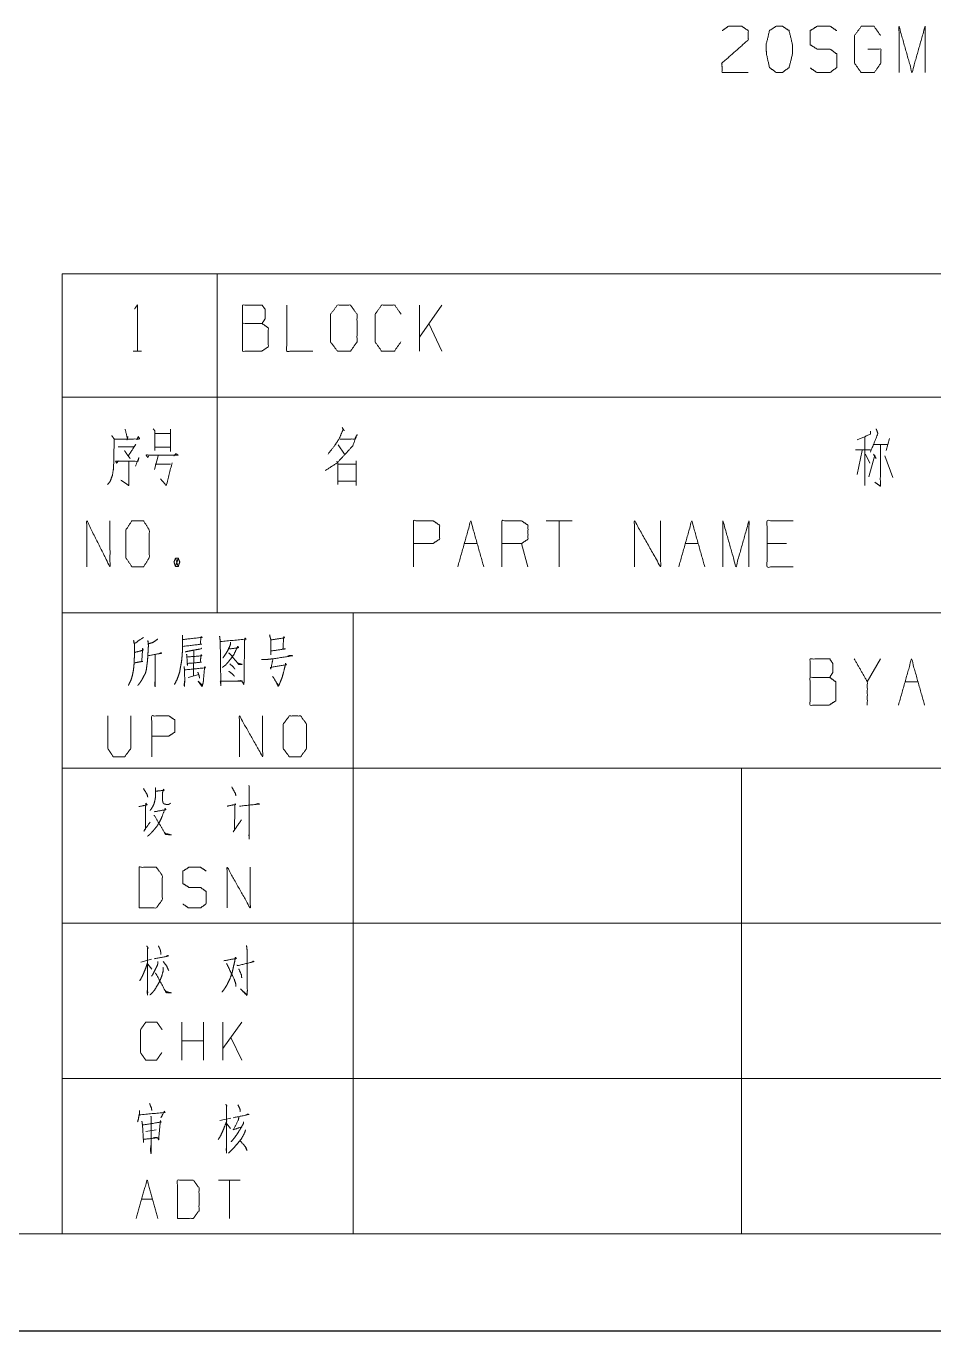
# Model space of a CAD drawing. Header units: millimetres. Extents: x 2210 to 79821, y -19430 to 2344.
# Drawn here: x 11244 to 11290.8, y 1492.8 to 1560 of the extents above; entities that cross this region are included whole.
import ezdxf

# ---------------------------------------------------------------- set-up
doc = ezdxf.new("R2010")
doc.units = ezdxf.units.MM
doc.layers.add('101', color=7, linetype='Continuous', true_color=0xffffff)

msp = doc.modelspace()

# ---------------------------------------------------------------- linework, layer by layer
msp.add_line((2209.782, 1492.822), (13049.157, 1492.822))
at = {"layer": '101', "color": 72, "linetype": 'Continuous', "lineweight": 18}
for p, q in [((11245.899, 1547.284), (11253.899, 1547.284)), ((11245.899, 1547.284), (11245.899, 1540.934)), ((11253.899, 1547.284), (11253.899, 1540.934)), ((11253.899, 1547.284), (11293.899, 1547.284)), ((11265.47, 1545.672), (11264.304, 1544.022)), ((11264.304, 1543.297), (11264.304, 1545.672)), ((11265.47, 1543.297), (11264.799, 1544.722)), ((11249.568, 1543.297), (11249.992, 1543.297)), ((11245.899, 1540.934), (11253.899, 1540.934)), ((11245.899, 1540.934), (11245.899, 1529.822)), ((11253.899, 1540.934), (11253.899, 1529.822)), ((11253.899, 1540.934), (11293.899, 1540.934)), ((11250.659, 1539.047), (11251.475, 1539.047)), ((11251.49, 1539.272), (11251.49, 1538.122)), ((11287.253, 1538.897), (11287.253, 1536.372)), ((11288.526, 1538.797), (11288.349, 1538.172)), ((11250.659, 1538.347), (11251.475, 1538.347)), ((11260.13, 1538.472), (11260.448, 1537.997)), ((11286.776, 1538.222), (11287.536, 1538.222)), ((11287.112, 1538.172), (11286.847, 1536.947)), ((11287.678, 1538.497), (11288.455, 1538.497)), ((11250.847, 1537.897), (11250.659, 1537.197)), ((11250.706, 1537.472), (11251.49, 1537.472)), ((11287.289, 1537.997), (11287.501, 1537.522)), ((11287.766, 1537.947), (11287.448, 1536.822)), ((11287.695, 1537.997), (11287.837, 1537.772)), ((11288.279, 1537.897), (11288.685, 1536.797)), ((11272.178, 1534.559), (11270.834, 1534.559)), ((11271.506, 1534.559), (11271.506, 1532.184)), ((11266.617, 1533.384), (11267.289, 1533.384)), ((11269.901, 1532.184), (11269.565, 1533.384)), ((11278, 1533.384), (11278.671, 1533.384)), ((11283.224, 1533.384), (11282.217, 1533.384)), ((11251.745, 1532.634), (11251.886, 1532.209)), ((11245.899, 1529.822), (11253.899, 1529.822)), ((11253.899, 1529.822), (11293.899, 1529.822)), ((11252.691, 1527.869), (11252.675, 1526.567)), ((11288.051, 1527.439), (11287.379, 1526.264)), ((11252.394, 1526.478), (11252.941, 1526.633)), ((11289.32, 1526.264), (11289.992, 1526.264)), ((11250.516, 1511.972), (11249.959, 1511.827)), ((11250.325, 1511.723), (11250.53, 1511.454)), ((11252.066, 1506.766), (11252.066, 1508.732)), ((11253.179, 1506.766), (11253.179, 1508.732)), ((11255.154, 1508.732), (11254.188, 1507.366)), ((11254.188, 1506.766), (11254.188, 1508.732)), ((11255.154, 1506.766), (11254.598, 1507.946)), ((11253.179, 1507.759), (11252.066, 1507.759)), ((11254.594, 1503.786), (11254.024, 1503.662)), ((11250.22, 1503.103), (11250.746, 1503.186)), ((11254.389, 1503.496), (11254.58, 1503.248)), ((11255.077, 1500.588), (11253.965, 1500.588)), ((11254.521, 1500.588), (11254.521, 1498.621)), ((11250, 1499.615), (11250.556, 1499.615))]:
    msp.add_line(p, q, dxfattribs=at)
at = {"layer": '101', "color": 133, "linetype": 'Continuous', "lineweight": 18}
for p, q in [((11245.899, 1529.822), (11425.899, 1529.822)), ((11245.899, 1529.822), (11245.899, 1497.822)), ((11260.899, 1529.822), (11260.899, 1497.822)), ((11245.899, 1521.822), (11425.899, 1521.822)), ((11280.899, 1521.822), (11280.899, 1497.822)), ((11245.899, 1513.822), (11295.899, 1513.822)), ((11245.899, 1505.822), (11295.899, 1505.822)), ((11035.899, 1497.822), (11425.899, 1497.822)), ((11245.899, 1497.822), (11425.899, 1497.822)), ((11010.899, 1492.822), (11430.899, 1492.822))]:
    msp.add_line(p, q, dxfattribs=at)
at = {"layer": '101', "color": 72, "linetype": 'Continuous', "lineweight": 18}
for points, knots in [([(11279.905, 1559.81), (11280.223, 1560.035), (11280.913, 1560.035), (11281.248, 1559.81), (11281.248, 1559.335), (11279.887, 1558.135), (11279.905, 1557.66), (11281.248, 1557.66)], [0, 0, 0.069691, 0.192979, 0.265274, 0.350227, 0.674741, 0.759752, 1, 1]), ([(11283.012, 1557.66), (11283.348, 1557.91), (11283.525, 1558.61), (11283.525, 1559.085), (11283.348, 1559.81), (11283.012, 1560.035), (11282.677, 1560.035), (11282.341, 1559.81), (11282.164, 1559.085), (11282.182, 1558.61), (11282.341, 1557.91), (11282.677, 1557.66), (11283.012, 1557.66)], [0, 0, 0.067527, 0.183972, 0.260584, 0.380942, 0.446141, 0.500308, 0.565504, 0.685864, 0.762529, 0.878309, 0.945834, 1, 1]), ([(11284.44, 1557.885), (11284.776, 1557.66), (11285.466, 1557.66), (11285.801, 1557.91), (11285.801, 1558.61), (11285.466, 1558.86), (11284.794, 1558.86), (11284.44, 1559.085), (11284.44, 1559.81), (11284.794, 1560.035), (11285.466, 1560.035), (11285.801, 1559.81)], [0, 0, 0.068036, 0.184054, 0.25452, 0.372335, 0.4428, 0.555843, 0.62637, 0.748393, 0.81892, 0.931964, 1, 1]), ([(11287.406, 1558.86), (11288.078, 1558.86), (11288.078, 1558.135), (11287.742, 1557.66), (11287.053, 1557.66), (11286.717, 1558.135), (11286.717, 1559.56), (11287.07, 1560.035), (11287.724, 1560.035), (11288.06, 1559.56)], [0, 0, 0.103295, 0.214796, 0.304262, 0.410275, 0.49974, 0.718896, 0.809956, 0.910534, 1, 1]), ([(11289.011, 1557.66), (11289.011, 1560.035), (11289.683, 1557.66), (11290.354, 1560.035), (11290.354, 1557.66)], [0, 0, 0.245192, 0.5, 0.754808, 1, 1]), ([(11249.638, 1545.472), (11249.78, 1545.672), (11249.78, 1543.297)], [0, 0, 0.093491, 1, 1]), ([(11255.198, 1544.722), (11255.198, 1545.672), (11256.205, 1545.672), (11256.364, 1545.447), (11256.364, 1544.972), (11256.205, 1544.722), (11255.198, 1544.722), (11255.198, 1543.297), (11256.188, 1543.297), (11256.524, 1543.522), (11256.524, 1544.497), (11256.205, 1544.722)], [0, 0, 0.115917, 0.238846, 0.272468, 0.330427, 0.366584, 0.489512, 0.663388, 0.78416, 0.833484, 0.952452, 1, 1]), ([(11257.474, 1545.672), (11257.474, 1543.297), (11258.818, 1543.297)], [0, 0, 0.638733, 1, 1]), ([(11260.087, 1543.297), (11260.758, 1543.297), (11261.094, 1543.772), (11261.094, 1545.197), (11260.758, 1545.672), (11260.087, 1545.672), (11259.733, 1545.197), (11259.733, 1543.772), (11260.087, 1543.297)], [0, 0, 0.102684, 0.191619, 0.409477, 0.498411, 0.601095, 0.691619, 0.909477, 1, 1]), ([(11263.353, 1543.772), (11263.017, 1543.297), (11262.363, 1543.297), (11262.027, 1543.772), (11262.027, 1545.197), (11262.363, 1545.672), (11263.035, 1545.672), (11263.371, 1545.197)], [0, 0, 0.11457, 0.243368, 0.357935, 0.638584, 0.753151, 0.88543, 1, 1]), ([(11248.462, 1538.947), (11248.588, 1538.772), (11248.556, 1537.272), (11248.493, 1536.897), (11248.384, 1536.597), (11248.242, 1536.422)], [0, 0, 0.081566, 0.649824, 0.793832, 0.914832, 1, 1]), ([(11248.603, 1538.772), (11249.905, 1538.772), (11249.827, 1538.897), (11249.749, 1538.722)], [0, 0, 0.79327, 0.883171, 1, 1]), ([(11249.152, 1539.272), (11249.262, 1538.822), (11249.294, 1538.897), (11249.246, 1538.722)], [0, 0, 0.638265, 0.750293, 1, 1]), ([(11250.596, 1539.297), (11250.675, 1539.197), (11250.675, 1538.172)], [0, 0, 0.110318, 1, 1]), ([(11260.218, 1538.772), (11260.978, 1538.772), (11261.102, 1538.997), (11260.872, 1538.422), (11260.448, 1537.947), (11260.042, 1537.522), (11259.458, 1537.147)], [0, 0, 0.213824, 0.286066, 0.460275, 0.639447, 0.80491, 1, 1]), ([(11260.325, 1539.372), (11260.431, 1539.197), (11260.378, 1539.272), (11260.183, 1538.797), (11259.953, 1538.447), (11259.6, 1537.997)], [0, 0, 0.113643, 0.164652, 0.449685, 0.682203, 1, 1]), ([(11287.536, 1539.172), (11287.536, 1539.022), (11286.847, 1538.722)], [0, 0, 0.166335, 1, 1]), ([(11287.837, 1539.297), (11287.925, 1539.047), (11287.536, 1538.097)], [0, 0, 0.205285, 1, 1]), ([(11248.792, 1538.372), (11249.607, 1538.372), (11249.701, 1538.497), (11249.309, 1537.897), (11249.403, 1537.772), (11249.121, 1538.172)], [0, 0, 0.349352, 0.41636, 0.723317, 0.790325, 1, 1]), ([(11288.049, 1538.497), (11288.049, 1536.347), (11287.766, 1536.547)], [0, 0, 0.861245, 1, 1]), ([(11248.807, 1537.647), (11248.713, 1537.522), (11248.666, 1537.622), (11249.811, 1537.622), (11249.858, 1537.822), (11249.686, 1537.372)], [0, 0, 0.074524, 0.127161, 0.67261, 0.770465, 1, 1]), ([(11249.341, 1537.647), (11249.341, 1536.372), (11248.933, 1536.647)], [0, 0, 0.721581, 1, 1]), ([(11250.361, 1537.897), (11250.314, 1537.822), (11250.22, 1537.947), (11251.867, 1537.947), (11251.773, 1538.022), (11251.663, 1537.897)], [0, 0, 0.040633, 0.112439, 0.86841, 0.923643, 1, 1]), ([(11251.569, 1537.547), (11251.271, 1536.372), (11250.973, 1536.722)], [0, 0, 0.725031, 1, 1]), ([(11260.059, 1537.622), (11260.112, 1537.547), (11260.112, 1536.422), (11260.112, 1536.597), (11261.049, 1536.597), (11261.049, 1536.372), (11261.049, 1537.647), (11261.049, 1537.472), (11260.148, 1537.472)], [0, 0, 0.018725, 0.248079, 0.283757, 0.474741, 0.520613, 0.780549, 0.816226, 1, 1]), ([(11247.178, 1532.184), (11247.178, 1534.559), (11248.371, 1532.184), (11248.371, 1534.559)], [0, 0, 0.320621, 0.679379, 1, 1]), ([(11249.501, 1532.184), (11250.097, 1532.184), (11250.395, 1532.659), (11250.395, 1534.084), (11250.097, 1534.559), (11249.501, 1534.559), (11249.187, 1534.084), (11249.187, 1532.659), (11249.501, 1532.184)], [0, 0, 0.094594, 0.183574, 0.409674, 0.498654, 0.593248, 0.683574, 0.909674, 1, 1]), ([(11264.005, 1532.184), (11264.005, 1534.559), (11265.012, 1534.559), (11265.348, 1534.334), (11265.348, 1533.609), (11264.995, 1533.384), (11264.005, 1533.384)], [0, 0, 0.401146, 0.571314, 0.639588, 0.762043, 0.832817, 1, 1]), ([(11268.558, 1532.184), (11268.558, 1534.559), (11269.565, 1534.559), (11269.901, 1534.334), (11269.901, 1533.609), (11269.565, 1533.384), (11268.558, 1533.384)], [0, 0, 0.400952, 0.571034, 0.639278, 0.761674, 0.829918, 1, 1]), ([(11275.387, 1532.184), (11275.387, 1534.559), (11276.731, 1532.184), (11276.731, 1534.559)], [0, 0, 0.317574, 0.682426, 1, 1]), ([(11279.94, 1532.184), (11279.94, 1534.559), (11280.612, 1532.184), (11281.283, 1534.559), (11281.283, 1532.184)], [0, 0, 0.245192, 0.5, 0.754808, 1, 1]), ([(11283.56, 1532.184), (11282.217, 1532.184), (11282.217, 1534.559), (11283.56, 1534.559)], [0, 0, 0.26539, 0.73461, 1, 1]), ([(11251.745, 1532.209), (11251.886, 1532.209), (11251.964, 1532.434), (11251.886, 1532.634), (11251.745, 1532.634), (11251.666, 1532.434), (11251.745, 1532.209), (11251.886, 1532.634)], [0, 0, 0.086283, 0.23189, 0.363169, 0.449452, 0.580731, 0.726338, 1, 1]), ([(11252.098, 1528.664), (11252.113, 1528.466), (11252.113, 1528.112), (11252.098, 1527.781), (11252.082, 1527.56), (11252.051, 1527.273), (11252.004, 1527.03), (11251.957, 1526.765), (11251.895, 1526.567), (11251.817, 1526.368), (11251.692, 1526.125)], [0, 0, 0.076501, 0.212087, 0.339339, 0.424292, 0.535104, 0.630036, 0.733301, 0.813244, 0.895184, 1, 1]), ([(11256.592, 1528.686), (11256.655, 1528.421), (11256.655, 1527.649), (11256.655, 1527.847), (11257.404, 1527.958), (11257.279, 1527.958), (11257.311, 1528.51), (11257.326, 1528.598), (11257.357, 1528.532), (11257.248, 1528.51), (11256.655, 1528.421)], [0, 0, 0.076615, 0.294118, 0.350048, 0.563217, 0.598361, 0.753969, 0.779212, 0.799823, 0.831203, 1, 1]), ([(11250.1, 1528.554), (11250.038, 1528.51), (11249.616, 1528.223), (11249.585, 1528.399), (11249.632, 1528.223), (11249.632, 1527.649), (11249.616, 1527.295), (11249.601, 1527.052), (11249.569, 1526.81), (11249.523, 1526.589), (11249.46, 1526.368), (11249.382, 1526.213), (11249.32, 1526.081)], [0, 0, 0.024363, 0.186803, 0.243942, 0.302154, 0.485023, 0.597668, 0.675195, 0.753199, 0.825098, 0.898191, 0.953346, 1, 1]), ([(11249.663, 1527.229), (11249.694, 1527.251), (11250.053, 1527.317), (11250.007, 1527.295), (11250.053, 1527.98), (11250.085, 1527.891), (11249.647, 1527.781)], [0, 0, 0.022681, 0.239273, 0.269981, 0.676983, 0.732557, 1, 1]), ([(11250.834, 1528.466), (11250.584, 1528.289), (11250.35, 1528.223), (11250.319, 1528.399), (11250.35, 1528.134), (11250.334, 1527.869), (11250.319, 1527.582), (11250.303, 1527.339), (11250.272, 1527.119), (11250.241, 1526.876), (11250.194, 1526.699), (11250.116, 1526.567), (11250.038, 1526.412), (11249.96, 1526.28), (11249.882, 1526.169), (11249.804, 1526.081)], [0, 0, 0.096323, 0.172941, 0.229419, 0.31342, 0.396988, 0.487497, 0.564126, 0.634338, 0.711439, 0.768976, 0.817389, 0.871907, 0.92032, 0.962889, 1, 1]), ([(11252.145, 1528.443), (11253.112, 1528.554), (11253.066, 1528.598), (11253.019, 1528.201), (11253.097, 1528.201), (11252.129, 1528.09)], [0, 0, 0.39108, 0.416924, 0.577585, 0.60892, 1, 1]), ([(11253.097, 1528.002), (11253.05, 1527.958), (11252.66, 1527.891), (11252.441, 1527.847), (11252.238, 1527.803)], [0, 0, 0.07226, 0.516589, 0.766867, 1, 1]), ([(11254.017, 1528.62), (11254.049, 1528.333), (11254.08, 1526.059), (11254.064, 1526.302), (11255.172, 1526.302), (11255.094, 1526.324), (11254.938, 1526.302)], [0, 0, 0.069512, 0.617083, 0.675676, 0.942511, 0.962039, 1, 1]), ([(11254.064, 1528.333), (11255.375, 1528.466), (11255.329, 1528.532), (11255.297, 1528.333), (11255.282, 1526.346), (11255.266, 1526.125), (11255.157, 1526.302)], [0, 0, 0.32813, 0.348326, 0.398409, 0.893176, 0.948286, 1, 1]), ([(11254.501, 1527.98), (11254.564, 1527.958), (11255.001, 1528.024), (11254.954, 1528.09), (11254.751, 1527.671), (11254.595, 1527.45), (11254.454, 1527.273), (11254.314, 1527.119), (11254.158, 1527.008)], [0, 0, 0.033928, 0.260451, 0.302015, 0.540804, 0.679359, 0.795007, 0.902031, 1, 1]), ([(11254.579, 1528.311), (11254.579, 1528.201), (11254.439, 1527.869), (11254.267, 1527.604), (11254.189, 1527.494)], [0, 0, 0.119857, 0.510439, 0.853216, 1, 1]), ([(11250.334, 1527.604), (11251.037, 1527.737), (11250.99, 1527.759), (11250.912, 1527.715)], [0, 0, 0.834819, 0.895271, 1, 1]), ([(11250.693, 1527.649), (11250.693, 1526.015), (11250.678, 1526.125), (11250.693, 1526.302)], [0, 0, 0.849785, 0.907773, 1, 1]), ([(11252.316, 1527.693), (11252.332, 1527.538), (11252.363, 1527.097), (11252.348, 1527.207), (11253.081, 1527.273), (11253.019, 1527.273), (11253.066, 1527.671), (11253.097, 1527.604), (11252.332, 1527.538)], [0, 0, 0.056492, 0.217482, 0.258029, 0.525926, 0.548635, 0.694164, 0.720796, 1, 1]), ([(11254.47, 1527.737), (11254.517, 1527.737), (11255.001, 1527.163), (11255.172, 1527.163), (11255.001, 1527.207), (11254.923, 1527.251)], [0, 0, 0.037884, 0.645156, 0.784053, 0.927468, 1, 1]), ([(11256.171, 1527.406), (11256.374, 1527.406), (11256.78, 1527.45), (11257.779, 1527.604), (11257.67, 1527.627), (11257.513, 1527.582)], [0, 0, 0.107045, 0.322389, 0.855631, 0.914429, 1, 1]), ([(11256.764, 1527.45), (11256.655, 1526.92), (11256.624, 1527.008), (11257.451, 1527.141), (11257.404, 1527.229), (11257.404, 1527.141), (11257.311, 1526.765), (11257.248, 1526.523), (11257.17, 1526.324), (11257.108, 1526.169), (11257.061, 1526.059), (11257.03, 1526.037), (11256.749, 1526.545), (11257.045, 1526.081)], [0, 0, 0.136367, 0.159976, 0.371153, 0.396349, 0.418608, 0.516111, 0.579315, 0.633124, 0.675136, 0.705359, 0.714999, 0.861275, 1, 1]), ([(11284.431, 1526.489), (11284.431, 1527.439), (11285.439, 1527.439), (11285.598, 1527.214), (11285.598, 1526.739), (11285.439, 1526.489), (11284.431, 1526.489), (11284.431, 1525.064), (11285.421, 1525.064), (11285.757, 1525.289), (11285.757, 1526.264), (11285.439, 1526.489)], [0, 0, 0.115917, 0.238847, 0.27247, 0.330428, 0.366585, 0.489515, 0.66339, 0.784165, 0.833487, 0.952454, 1, 1]), ([(11287.379, 1525.064), (11287.379, 1526.264), (11286.708, 1527.439)], [0, 0, 0.469958, 1, 1]), ([(11252.191, 1527.052), (11252.207, 1526.854), (11252.223, 1526.346), (11252.207, 1526.015), (11252.191, 1526.103), (11252.223, 1526.324)], [0, 0, 0.147471, 0.523365, 0.768668, 0.835023, 1, 1]), ([(11252.223, 1526.876), (11253.284, 1526.986), (11253.253, 1527.052), (11253.237, 1526.942), (11253.191, 1526.434), (11253.175, 1526.235), (11253.112, 1526.015), (11252.91, 1526.302), (11253.128, 1526.081)], [0, 0, 0.374083, 0.399749, 0.43883, 0.61759, 0.687459, 0.767887, 0.891105, 1, 1]), ([(11252.894, 1526.765), (11252.956, 1526.589), (11252.988, 1526.456)], [0, 0, 0.579215, 1, 1]), ([(11254.486, 1526.81), (11254.689, 1526.655), (11254.782, 1526.545)], [0, 0, 0.637944, 1, 1]), ([(11254.548, 1527.185), (11254.72, 1527.03), (11254.798, 1526.92)], [0, 0, 0.630834, 1, 1]), ([(11248.256, 1524.502), (11248.256, 1522.824), (11248.537, 1522.405), (11249.13, 1522.405), (11249.442, 1522.824), (11249.442, 1524.502)], [0, 0, 0.33715, 0.438599, 0.557782, 0.66285, 1, 1]), ([(11250.518, 1522.405), (11250.518, 1524.502), (11251.408, 1524.502), (11251.705, 1524.303), (11251.705, 1523.663), (11251.393, 1523.464), (11250.518, 1523.464)], [0, 0, 0.401145, 0.571312, 0.639588, 0.762043, 0.832818, 1, 1]), ([(11255.044, 1522.405), (11255.044, 1524.502), (11256.231, 1522.405), (11256.231, 1524.502)], [0, 0, 0.317575, 0.682425, 1, 1]), ([(11257.604, 1522.405), (11258.197, 1522.405), (11258.494, 1522.824), (11258.494, 1524.083), (11258.197, 1524.502), (11257.604, 1524.502), (11257.292, 1524.083), (11257.292, 1522.824), (11257.604, 1522.405)], [0, 0, 0.102684, 0.19162, 0.409478, 0.498414, 0.601098, 0.69162, 0.909478, 1, 1]), ([(11250.098, 1520.761), (11250.285, 1520.452), (11250.316, 1520.32)], [0, 0, 0.726452, 1, 1]), ([(11250.706, 1520.805), (11250.722, 1520.607), (11250.722, 1520.386), (11250.691, 1520.187), (11250.644, 1519.988), (11250.581, 1519.856), (11250.519, 1519.745), (11250.441, 1519.635)], [0, 0, 0.161539, 0.340478, 0.503498, 0.668955, 0.787647, 0.890428, 1, 1]), ([(11250.738, 1520.629), (11251.159, 1520.673), (11251.128, 1520.739), (11251.081, 1520.562), (11251.081, 1520.408), (11251.081, 1520.121), (11251.097, 1520.055), (11251.128, 1519.988), (11251.19, 1519.966), (11251.268, 1519.944), (11251.378, 1519.944), (11251.44, 1519.966), (11251.487, 1520.01)], [0, 0, 0.256861, 0.301243, 0.412007, 0.505689, 0.679669, 0.720918, 0.765306, 0.805452, 0.854617, 0.920845, 0.960991, 1, 1]), ([(11254.639, 1520.849), (11254.826, 1520.518), (11254.858, 1520.386)], [0, 0, 0.736529, 1, 1]), ([(11255.529, 1520.916), (11255.544, 1520.761), (11255.544, 1518.178), (11255.529, 1518.354), (11255.544, 1518.575)], [0, 0, 0.049515, 0.872926, 0.929447, 1, 1]), ([(11249.863, 1519.834), (11250.285, 1519.922), (11250.222, 1520.01), (11250.207, 1519.834), (11250.191, 1518.664), (11250.113, 1518.575), (11250.441, 1519.039)], [0, 0, 0.167422, 0.209474, 0.278414, 0.733408, 0.779231, 1, 1]), ([(11254.405, 1519.856), (11254.842, 1519.944), (11254.811, 1519.988), (11254.78, 1518.619), (11254.717, 1518.531), (11255.139, 1519.149)], [0, 0, 0.163595, 0.183435, 0.685805, 0.725489, 1, 1]), ([(11255.045, 1519.856), (11256.06, 1519.966), (11255.997, 1519.988), (11255.872, 1519.944)], [0, 0, 0.837047, 0.891364, 1, 1]), ([(11250.644, 1519.569), (11251.253, 1519.679), (11251.206, 1519.745), (11251.065, 1519.348), (11250.987, 1519.171), (11250.909, 1519.017), (11250.784, 1518.818), (11250.644, 1518.641), (11250.503, 1518.487), (11250.394, 1518.377), (11250.3, 1518.31)], [0, 0, 0.254941, 0.288363, 0.462053, 0.541623, 0.612966, 0.709673, 0.80267, 0.888733, 0.952733, 1, 1]), ([(11250.628, 1519.37), (11250.659, 1519.37), (11251.237, 1518.399), (11251.534, 1518.377), (11251.237, 1518.443), (11251.159, 1518.531)], [0, 0, 0.016597, 0.617583, 0.775731, 0.937327, 1, 1]), ([(11249.879, 1514.612), (11250.753, 1514.612), (11251.065, 1515.031), (11251.065, 1516.29), (11250.753, 1516.709), (11249.879, 1516.709), (11249.879, 1514.612)], [0, 0, 0.142136, 0.227161, 0.43179, 0.516816, 0.658952, 1, 1]), ([(11252.126, 1514.811), (11252.423, 1514.612), (11253.032, 1514.612), (11253.328, 1514.833), (11253.328, 1515.451), (11253.032, 1515.672), (11252.439, 1515.672), (11252.126, 1515.87), (11252.126, 1516.511), (11252.439, 1516.709), (11253.032, 1516.709), (11253.328, 1516.511)], [0, 0, 0.068036, 0.184055, 0.254519, 0.372335, 0.4428, 0.555844, 0.62637, 0.748394, 0.81892, 0.931964, 1, 1]), ([(11254.405, 1514.612), (11254.405, 1516.709), (11255.591, 1514.612), (11255.591, 1516.709)], [0, 0, 0.317575, 0.682425, 1, 1]), ([(11250.267, 1512.655), (11250.34, 1512.531), (11250.311, 1512.572), (11250.311, 1510.13), (11250.281, 1510.274), (11250.311, 1510.481)], [0, 0, 0.048142, 0.065074, 0.880813, 0.930182, 1, 1]), ([(11250.867, 1512.655), (11250.955, 1512.469), (11250.984, 1512.344), (11250.984, 1512.22)], [0, 0, 0.449924, 0.728677, 1, 1]), ([(11255.403, 1512.676), (11255.432, 1512.448), (11255.432, 1510.875), (11255.446, 1510.357), (11255.432, 1510.15), (11255.417, 1510.109), (11255.095, 1510.44), (11255.417, 1510.15)], [0, 0, 0.066217, 0.519982, 0.669307, 0.729162, 0.741827, 0.875056, 1, 1]), ([(11250.838, 1511.848), (11250.823, 1511.682), (11250.677, 1511.392), (11250.574, 1511.185), (11250.516, 1511.102)], [0, 0, 0.201933, 0.596284, 0.876828, 1, 1]), ([(11250.647, 1511.993), (11251.394, 1512.137), (11251.335, 1512.158), (11251.262, 1512.117)], [0, 0, 0.838754, 0.907252, 1, 1]), ([(11251.116, 1511.848), (11251.291, 1511.62), (11251.335, 1511.516), (11251.394, 1511.392)], [0, 0, 0.535199, 0.744449, 1, 1]), ([(11254.232, 1511.889), (11254.876, 1512.013), (11254.832, 1512.075), (11254.788, 1511.827), (11254.729, 1511.579), (11254.671, 1511.309), (11254.554, 1510.978), (11254.422, 1510.709), (11254.407, 1510.668), (11254.29, 1510.481), (11254.144, 1510.274)], [0, 0, 0.244428, 0.272774, 0.366789, 0.461906, 0.564547, 0.695473, 0.807142, 0.823507, 0.905515, 1, 1]), ([(11254.905, 1511.661), (11254.949, 1511.641), (11255.798, 1511.848), (11255.739, 1511.868), (11255.681, 1511.827)], [0, 0, 0.045965, 0.873307, 0.932104, 1, 1]), ([(11250.311, 1511.827), (11250.223, 1511.537), (11250.12, 1511.289), (11250.018, 1511.061), (11249.901, 1510.854)], [0, 0, 0.285939, 0.539663, 0.775435, 1, 1]), ([(11251.101, 1511.537), (11251.116, 1511.372), (11251.028, 1511.082), (11250.94, 1510.854), (11250.838, 1510.668), (11250.662, 1510.378), (11250.559, 1510.254), (11250.428, 1510.13)], [0, 0, 0.103476, 0.291956, 0.443856, 0.576191, 0.787107, 0.887318, 1, 1]), ([(11250.706, 1511.247), (11250.75, 1511.206), (11251.262, 1510.254), (11251.54, 1510.233), (11251.277, 1510.295), (11251.203, 1510.378)], [0, 0, 0.033497, 0.633662, 0.788434, 0.938664, 1, 1]), ([(11254.378, 1511.744), (11254.773, 1510.937), (11254.846, 1510.709), (11254.861, 1510.564)], [0, 0, 0.70022, 0.886543, 1, 1]), ([(11255.007, 1511.475), (11255.139, 1511.165), (11255.154, 1511.02)], [0, 0, 0.698424, 1, 1]), ([(11251.042, 1507.159), (11250.764, 1506.766), (11250.223, 1506.766), (11249.945, 1507.159), (11249.945, 1508.339), (11250.223, 1508.732), (11250.779, 1508.732), (11251.057, 1508.339)], [0, 0, 0.114569, 0.243366, 0.357935, 0.638584, 0.753153, 0.885431, 1, 1]), ([(11250.41, 1504.531), (11250.498, 1504.324), (11250.527, 1504.179)], [0, 0, 0.60334, 1, 1]), ([(11254.331, 1504.511), (11254.389, 1504.407), (11254.375, 1504.428), (11254.375, 1501.985), (11254.36, 1502.171), (11254.375, 1502.378)], [0, 0, 0.039885, 0.048389, 0.86771, 0.930393, 1, 1]), ([(11254.96, 1504.469), (11255.063, 1504.262), (11255.077, 1504.179), (11255.063, 1504.117)], [0, 0, 0.609647, 0.831592, 1, 1]), ([(11249.883, 1504.179), (11249.883, 1503.993), (11249.824, 1503.703), (11249.795, 1503.6)], [0, 0, 0.316024, 0.817546, 1, 1]), ([(11249.883, 1503.952), (11251.2, 1504.076), (11251.171, 1504.138), (11250.995, 1503.807)], [0, 0, 0.748923, 0.787787, 1, 1]), ([(11250.468, 1503.89), (11250.498, 1503.848), (11250.483, 1501.964), (11250.454, 1502.151), (11250.483, 1502.378)], [0, 0, 0.021551, 0.822258, 0.902418, 1, 1]), ([(11255.004, 1503.827), (11254.989, 1503.703), (11254.741, 1503.206), (11254.711, 1503.186), (11255.165, 1503.331)], [0, 0, 0.104845, 0.570656, 0.600711, 1, 1]), ([(11254.711, 1503.807), (11255.531, 1503.972), (11255.472, 1503.993), (11255.355, 1503.931)], [0, 0, 0.811187, 0.871426, 1, 1]), ([(11250.015, 1503.62), (11250.044, 1503.434), (11250.102, 1502.523), (11250.088, 1502.689), (11250.82, 1502.772), (11250.732, 1502.792), (11250.571, 1502.751)], [0, 0, 0.083431, 0.487204, 0.560752, 0.886551, 0.926463, 1, 1]), ([(11250.82, 1502.772), (11250.878, 1502.668), (11250.966, 1503.662), (11250.995, 1503.579), (11250.073, 1503.434)], [0, 0, 0.055629, 0.522276, 0.563362, 1, 1]), ([(11254.389, 1503.641), (11254.258, 1503.31), (11254.155, 1503.062), (11254.067, 1502.875), (11253.95, 1502.689)], [0, 0, 0.339096, 0.594725, 0.790666, 1, 1]), ([(11255.355, 1503.186), (11255.311, 1503.041), (11255.136, 1502.71), (11254.96, 1502.503), (11254.77, 1502.275), (11254.609, 1502.109), (11254.477, 1501.985)], [0, 0, 0.100504, 0.349351, 0.529547, 0.726521, 0.879827, 1, 1]), ([(11255.253, 1503.6), (11255.238, 1503.496), (11255.063, 1503.186), (11255.048, 1503.165), (11254.916, 1502.958), (11254.77, 1502.751), (11254.609, 1502.565)], [0, 0, 0.084867, 0.374487, 0.395069, 0.594277, 0.800098, 1, 1]), ([(11255.077, 1502.627), (11255.37, 1502.275), (11255.428, 1502.109), (11255.341, 1502.316)], [0, 0, 0.533337, 0.737998, 1, 1]), ([(11249.722, 1498.621), (11250.278, 1500.588), (11250.834, 1498.621)], [0, 0, 0.500001, 1, 1]), ([(11251.843, 1498.621), (11252.663, 1498.621), (11252.956, 1499.015), (11252.956, 1500.195), (11252.663, 1500.588), (11251.843, 1500.588), (11251.843, 1498.621)], [0, 0, 0.142137, 0.227162, 0.431791, 0.516816, 0.658952, 1, 1])]:
    msp.add_open_spline(points, degree=1, knots=knots, dxfattribs=at)
for points in [[(11266.281, 1532.184), (11266.953, 1534.559), (11267.625, 1532.184)], [(11277.664, 1532.184), (11278.335, 1534.559), (11279.007, 1532.184)], [(11288.984, 1525.064), (11289.656, 1527.439), (11290.327, 1525.064)]]:
    msp.add_open_spline(points, degree=1, dxfattribs=at)

doc.saveas('drawing.dxf')
